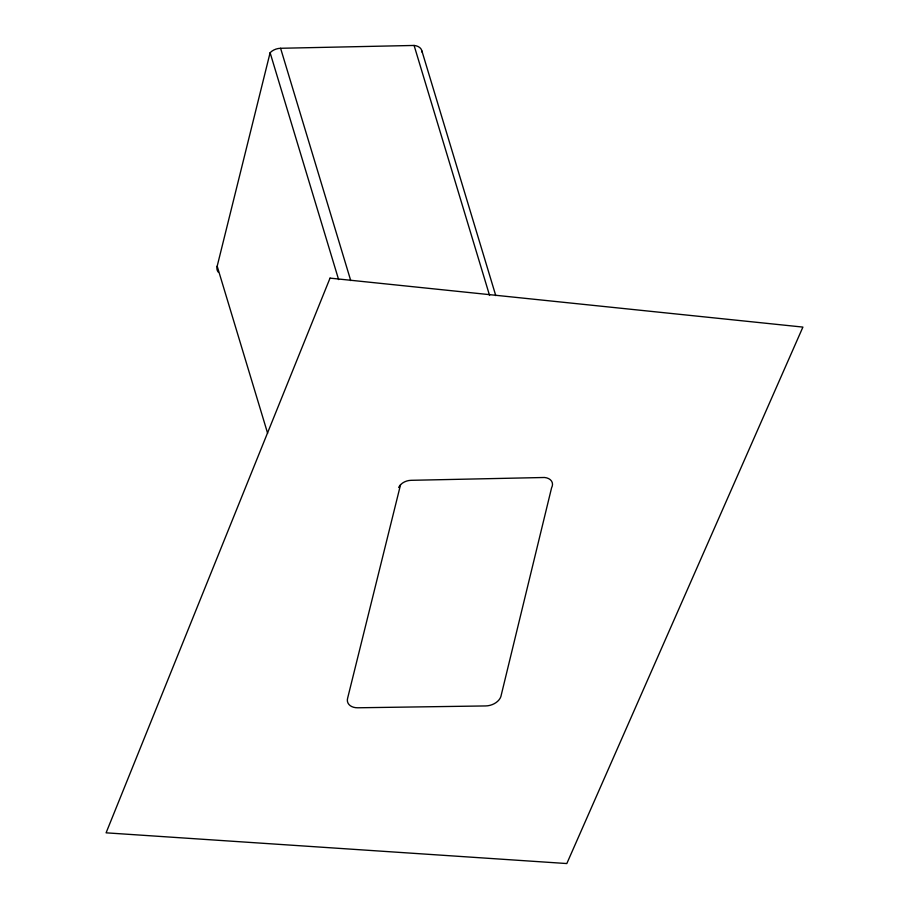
<?xml version="1.0" encoding="UTF-8"?>
<svg xmlns="http://www.w3.org/2000/svg" width="909" height="909" viewBox="0 0 909 909"><rect width="100%" height="100%" fill="white"/><g stroke="black" fill="none" stroke-linecap="round" stroke-linejoin="round"><path stroke-width="1.36" d="M218.194 272.075A12.999 9.056 -16.8 0 1 217.183 266.189L270.109 52.711A11.294 7.874 -16.8 0 1 280.597 48.279L414.095 45.45A11.885 8.283 -16.8 0 1 422.071 52.199M400.551 484.736L347.624 698.226A12.999 9.056 -16.8 0 0 357.794 707.781L485.622 705.941A13.578 9.465 -16.8 0 0 501.245 695.055L551.593 487.781A11.885 8.283 -16.8 0 0 544.536 477.486L411.038 480.316A11.294 7.874 -16.8 0 0 398.665 487.508M421.935 51.063L495.769 295.607M414.095 45.45L489.565 295.436M280.597 48.279L350.738 280.597M270.109 52.711L338.614 279.586M217.183 266.189L267.632 433.298M330.035 278.131L106.092 832.826L566.818 863.55L802.908 327.092L330.035 278.131"/></g></svg>
